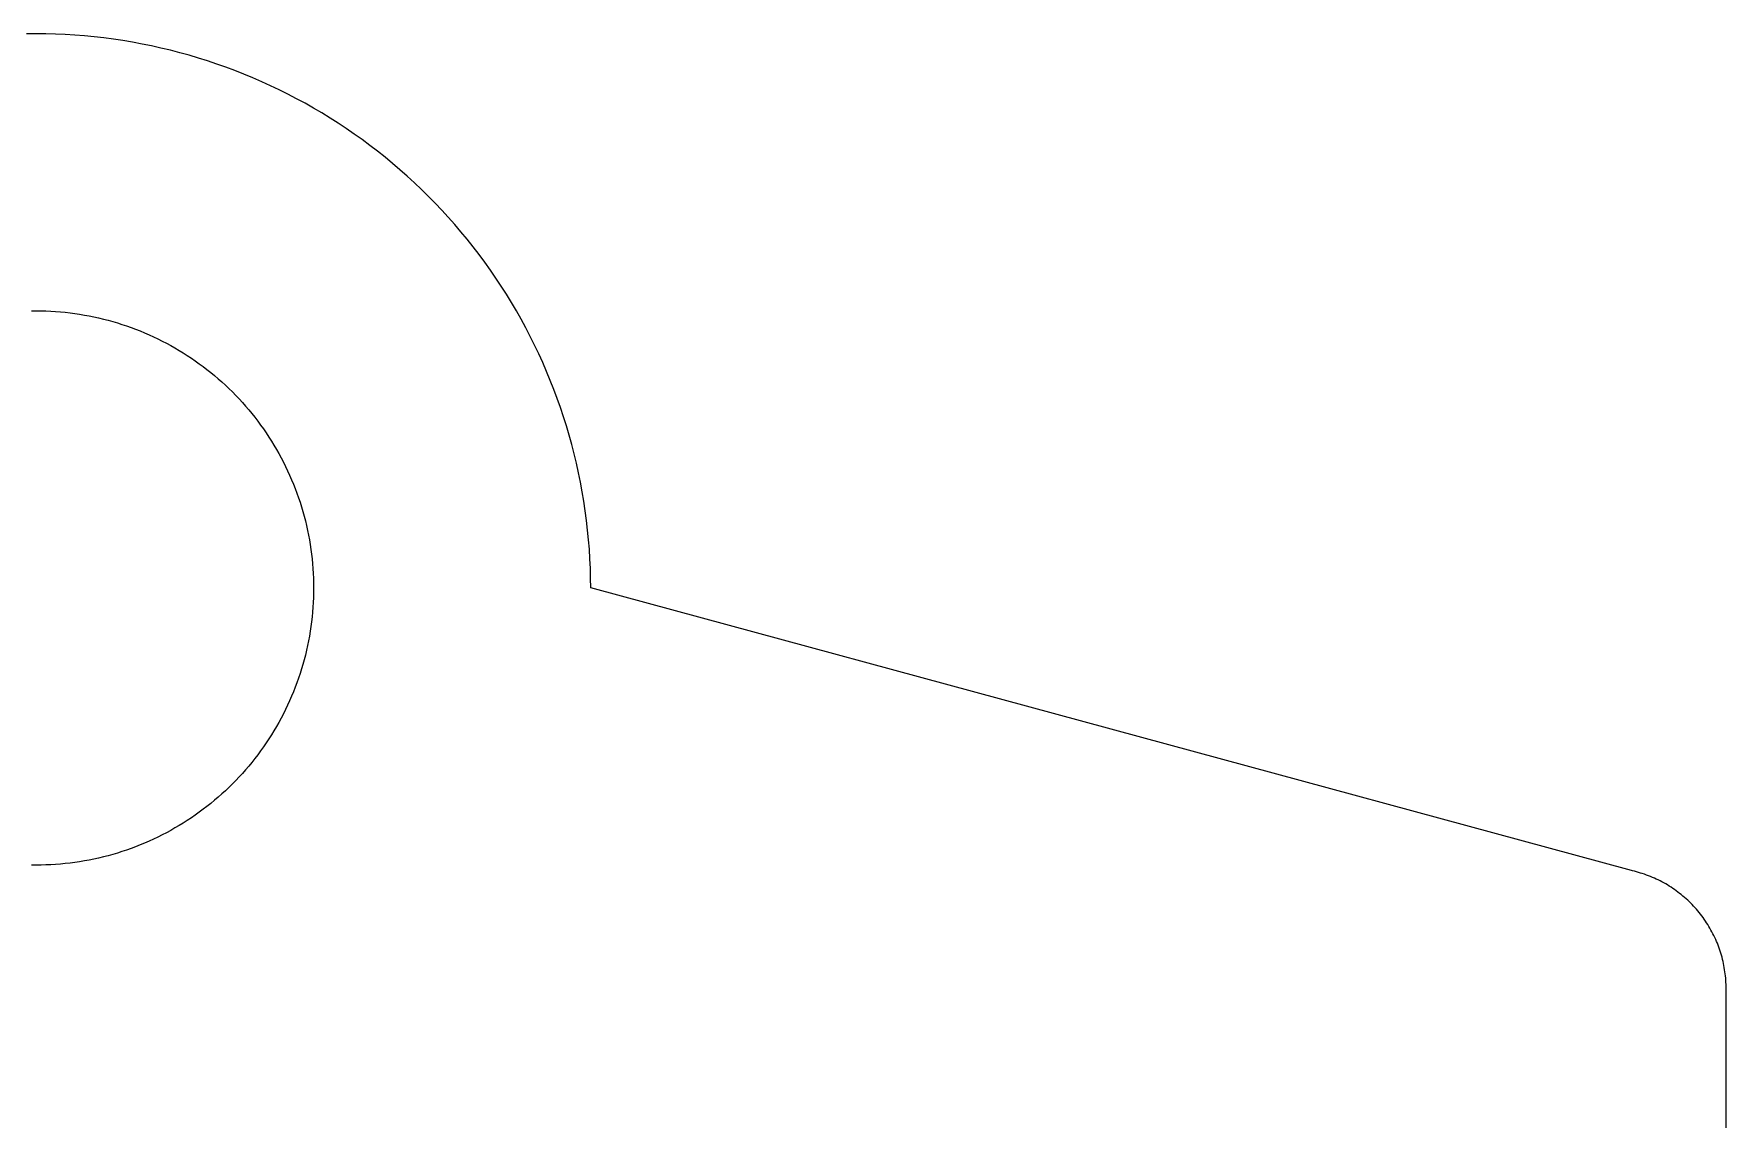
# Model space of a CAD drawing. Header units: metres. Extents: x -48.5 to 48.5, y -49.9 to 15.9.
# Drawn here: x -0.07 to 48.48, y -15.25 to 15.91 of the extents above; entities that cross this region are included whole.
import ezdxf

# ---------------------------------------------------------------- set-up
doc = ezdxf.new("R2010")
doc.units = ezdxf.units.M

msp = doc.modelspace()

# ---------------------------------------------------------------- linework, layer by layer
for p, q in [((0, 15.9055), (-0.27759, 15.9031)), ((0.27759, 15.9031), (0, 15.9055)), ((0.55508, 15.8958), (0.27759, 15.9031)), ((0.83243, 15.8837), (0.55508, 15.8958)), ((1.1095, 15.8667), (0.83243, 15.8837)), ((1.38625, 15.845), (1.1095, 15.8667)), ((1.66257, 15.8184), (1.38625, 15.845)), ((1.93839, 15.7869), (1.66257, 15.8184)), ((2.21361, 15.7507), (1.93839, 15.7869)), ((2.48816, 15.7097), (2.21361, 15.7507)), ((2.76195, 15.6638), (2.48816, 15.7097)), ((3.03491, 15.6133), (2.76195, 15.6638)), ((3.30693, 15.5579), (3.03491, 15.6133)), ((3.57796, 15.4978), (3.30693, 15.5579)), ((3.84789, 15.433), (3.57796, 15.4978)), ((4.11664, 15.3635), (3.84789, 15.433)), ((4.38414, 15.2893), (4.11664, 15.3635)), ((4.65031, 15.2105), (4.38414, 15.2893)), ((4.91507, 15.127), (4.65031, 15.2105)), ((5.17831, 15.0389), (4.91507, 15.127)), ((5.43999, 14.9463), (5.17831, 15.0389)), ((5.70001, 14.8491), (5.43999, 14.9463)), ((5.9583, 14.7473), (5.70001, 14.8491)), ((6.21477, 14.6411), (5.9583, 14.7473)), ((6.46935, 14.5304), (6.21477, 14.6411)), ((6.72195, 14.4153), (6.46935, 14.5304)), ((6.9725, 14.2958), (6.72195, 14.4153)), ((7.22093, 14.1719), (6.9725, 14.2958)), ((7.46718, 14.0437), (7.22093, 14.1719)), ((7.71114, 13.9113), (7.46718, 14.0437)), ((7.95274, 13.7746), (7.71114, 13.9113)), ((8.19193, 13.6337), (7.95274, 13.7746)), ((8.42862, 13.4886), (8.19193, 13.6337)), ((8.66275, 13.3395), (8.42862, 13.4886)), ((8.89424, 13.1862), (8.66275, 13.3395)), ((9.12302, 13.029), (8.89424, 13.1862)), ((9.34901, 12.8678), (9.12302, 13.029)), ((9.57216, 12.7027), (9.34901, 12.8678)), ((9.79239, 12.5337), (9.57216, 12.7027)), ((10.0096, 12.3609), (9.79239, 12.5337)), ((10.2238, 12.1843), (10.0096, 12.3609)), ((10.4349, 12.004), (10.2238, 12.1843)), ((10.6429, 11.8201), (10.4349, 12.004)), ((10.8475, 11.6325), (10.6429, 11.8201)), ((11.0489, 11.4415), (10.8475, 11.6325)), ((11.2469, 11.2469), (11.0489, 11.4415)), ((11.4415, 11.0489), (11.2469, 11.2469)), ((11.6325, 10.8475), (11.4415, 11.0489)), ((11.8201, 10.6429), (11.6325, 10.8475)), ((12.004, 10.4349), (11.8201, 10.6429)), ((12.1843, 10.2238), (12.004, 10.4349)), ((12.3609, 10.0096), (12.1843, 10.2238)), ((12.5337, 9.79239), (12.3609, 10.0096)), ((12.7027, 9.57216), (12.5337, 9.79239)), ((12.8678, 9.34901), (12.7027, 9.57216)), ((13.029, 9.12302), (12.8678, 9.34901)), ((13.1862, 8.89424), (13.029, 9.12302)), ((13.3395, 8.66275), (13.1862, 8.89424)), ((13.4886, 8.42862), (13.3395, 8.66275)), ((13.6337, 8.19193), (13.4886, 8.42862)), ((-0.13884, 7.95428), (0, 7.95549)), ((0, 7.95549), (0.13884, 7.95428)), ((0.13884, 7.95428), (0.27763, 7.95065)), ((0.27763, 7.95065), (0.41635, 7.9446)), ((0.41635, 7.9446), (0.55495, 7.93611)), ((0.55495, 7.93611), (0.69336, 7.92522)), ((0.69336, 7.92522), (0.83157, 7.91191)), ((0.83157, 7.91191), (0.96953, 7.89619)), ((0.96953, 7.89619), (1.10718, 7.87807)), ((1.10718, 7.87807), (1.24451, 7.85754)), ((1.24451, 7.85754), (1.38145, 7.83463)), ((1.38145, 7.83463), (1.51797, 7.80933)), ((1.51797, 7.80933), (1.65404, 7.78165)), ((1.65404, 7.78165), (1.7896, 7.75159)), ((13.7746, 7.95274), (13.6337, 8.19193)), ((13.9113, 7.71114), (13.7746, 7.95274)), ((1.7896, 7.75159), (1.92461, 7.71918)), ((1.92461, 7.71918), (2.05902, 7.68442)), ((2.05902, 7.68442), (2.19283, 7.64731)), ((2.19283, 7.64731), (2.32596, 7.60788)), ((2.32596, 7.60788), (2.45837, 7.56612)), ((2.45837, 7.56612), (2.59006, 7.52206)), ((2.59006, 7.52206), (2.72093, 7.47572)), ((2.72093, 7.47572), (2.85098, 7.42709)), ((2.85098, 7.42709), (2.98018, 7.37621)), ((2.98018, 7.37621), (3.10846, 7.32307)), ((3.10846, 7.32307), (3.23578, 7.2677)), ((14.0437, 7.46718), (13.9113, 7.71114)), ((14.1719, 7.22093), (14.0437, 7.46718)), ((3.23578, 7.2677), (3.36214, 7.21013)), ((3.36214, 7.21013), (3.48746, 7.15034)), ((3.48746, 7.15034), (3.61171, 7.08839)), ((3.61171, 7.08839), (3.73488, 7.02428)), ((3.73488, 7.02428), (3.85689, 6.95802)), ((3.85689, 6.95802), (3.97774, 6.88966)), ((3.97774, 6.88966), (4.09738, 6.81918)), ((4.09738, 6.81918), (4.21576, 6.74664)), ((14.2958, 6.9725), (14.1719, 7.22093)), ((14.4153, 6.72195), (14.2958, 6.9725)), ((4.21576, 6.74664), (4.33287, 6.67204)), ((4.33287, 6.67204), (4.44865, 6.5954)), ((4.44865, 6.5954), (4.56308, 6.51675)), ((4.56308, 6.51675), (4.67612, 6.43613)), ((4.67612, 6.43613), (4.78773, 6.35353)), ((4.78773, 6.35353), (4.89789, 6.26901)), ((14.5304, 6.46935), (14.4153, 6.72195)), ((14.6411, 6.21477), (14.5304, 6.46935)), ((4.89789, 6.26901), (5.00655, 6.18257)), ((5.00655, 6.18257), (5.11369, 6.09425)), ((5.11369, 6.09425), (5.21927, 6.00409)), ((5.21927, 6.00409), (5.32326, 5.91208)), ((5.32326, 5.91208), (5.42563, 5.81828)), ((14.7473, 5.9583), (14.6411, 6.21477)), ((14.8491, 5.70001), (14.7473, 5.9583)), ((5.42563, 5.81828), (5.52635, 5.7227)), ((5.52635, 5.7227), (5.62538, 5.62538)), ((5.62538, 5.62538), (5.7227, 5.52635)), ((5.7227, 5.52635), (5.81828, 5.42563)), ((5.81828, 5.42563), (5.91208, 5.32326)), ((14.9463, 5.43999), (14.8491, 5.70001)), ((15.0389, 5.17831), (14.9463, 5.43999)), ((5.91208, 5.32326), (6.00409, 5.21927)), ((6.00409, 5.21927), (6.09425, 5.11369)), ((6.09425, 5.11369), (6.18257, 5.00655)), ((6.18257, 5.00655), (6.26901, 4.89789)), ((6.26901, 4.89789), (6.35353, 4.78773)), ((15.127, 4.91507), (15.0389, 5.17831)), ((15.2105, 4.65031), (15.127, 4.91507)), ((6.35353, 4.78773), (6.43613, 4.67612)), ((6.43613, 4.67612), (6.51675, 4.56308)), ((6.51675, 4.56308), (6.5954, 4.44865)), ((6.5954, 4.44865), (6.67204, 4.33287)), ((15.2893, 4.38414), (15.2105, 4.65031)), ((15.3635, 4.11664), (15.2893, 4.38414)), ((6.67204, 4.33287), (6.74664, 4.21576)), ((6.74664, 4.21576), (6.81918, 4.09738)), ((6.81918, 4.09738), (6.88966, 3.97774)), ((6.88966, 3.97774), (6.95802, 3.85689)), ((15.433, 3.84789), (15.3635, 4.11664)), ((6.95802, 3.85689), (7.02428, 3.73488)), ((7.02428, 3.73488), (7.08839, 3.61171)), ((7.08839, 3.61171), (7.15034, 3.48746)), ((7.15034, 3.48746), (7.21013, 3.36214)), ((15.4978, 3.57796), (15.433, 3.84789)), ((15.5579, 3.30693), (15.4978, 3.57796)), ((7.21013, 3.36214), (7.2677, 3.23578)), ((7.2677, 3.23578), (7.32307, 3.10846)), ((7.32307, 3.10846), (7.37621, 2.98018)), ((7.37621, 2.98018), (7.42709, 2.85098)), ((15.6133, 3.03491), (15.5579, 3.30693)), ((15.6638, 2.76195), (15.6133, 3.03491)), ((7.42709, 2.85098), (7.47572, 2.72093)), ((7.47572, 2.72093), (7.52206, 2.59006)), ((7.52206, 2.59006), (7.56612, 2.45837)), ((7.56612, 2.45837), (7.60788, 2.32596)), ((15.7097, 2.48816), (15.6638, 2.76195)), ((15.7507, 2.21361), (15.7097, 2.48816)), ((7.60788, 2.32596), (7.64731, 2.19283)), ((7.64731, 2.19283), (7.68442, 2.05902)), ((7.68442, 2.05902), (7.71918, 1.92461)), ((15.7869, 1.93839), (15.7507, 2.21361)), ((7.71918, 1.92461), (7.75159, 1.7896)), ((7.75159, 1.7896), (7.78165, 1.65404)), ((7.78165, 1.65404), (7.80933, 1.51797)), ((7.80933, 1.51797), (7.83463, 1.38145)), ((15.8184, 1.66257), (15.7869, 1.93839)), ((15.845, 1.38625), (15.8184, 1.66257)), ((7.83463, 1.38145), (7.85754, 1.24451)), ((7.85754, 1.24451), (7.87807, 1.10718)), ((7.87807, 1.10718), (7.89619, 0.96953)), ((15.8667, 1.1095), (15.845, 1.38625)), ((15.8837, 0.83243), (15.8667, 1.1095)), ((7.89619, 0.96953), (7.91191, 0.83157)), ((7.91191, 0.83157), (7.92522, 0.69336)), ((7.92522, 0.69336), (7.93611, 0.55495)), ((7.93611, 0.55495), (7.9446, 0.41635)), ((15.8958, 0.55508), (15.8837, 0.83243)), ((15.9031, 0.27759), (15.8958, 0.55508)), ((7.9446, 0.41635), (7.95065, 0.27763)), ((7.95065, 0.27763), (7.95428, 0.13884)), ((7.95428, 0.13884), (7.95549, 0)), ((7.95549, 0), (7.95428, -0.13884)), ((15.9055, 0), (15.9031, 0.27759)), ((45.7681, -8.11394), (15.9055, 0)), ((7.9446, -0.41635), (7.93611, -0.55495)), ((7.95065, -0.27763), (7.9446, -0.41635)), ((7.95428, -0.13884), (7.95065, -0.27763)), ((7.89619, -0.96953), (7.87807, -1.10718)), ((7.91191, -0.83157), (7.89619, -0.96953)), ((7.92522, -0.69336), (7.91191, -0.83157)), ((7.93611, -0.55495), (7.92522, -0.69336)), ((7.83463, -1.38145), (7.80933, -1.51797)), ((7.85754, -1.24451), (7.83463, -1.38145)), ((7.87807, -1.10718), (7.85754, -1.24451)), ((7.71918, -1.92461), (7.68442, -2.05902)), ((7.75159, -1.7896), (7.71918, -1.92461)), ((7.78165, -1.65404), (7.75159, -1.7896)), ((7.80933, -1.51797), (7.78165, -1.65404)), ((7.60788, -2.32596), (7.56612, -2.45837)), ((7.64731, -2.19283), (7.60788, -2.32596)), ((7.68442, -2.05902), (7.64731, -2.19283)), ((7.42709, -2.85098), (7.37621, -2.98018)), ((7.47572, -2.72093), (7.42709, -2.85098)), ((7.52206, -2.59006), (7.47572, -2.72093)), ((7.56612, -2.45837), (7.52206, -2.59006)), ((7.21013, -3.36214), (7.15034, -3.48746)), ((7.2677, -3.23578), (7.21013, -3.36214)), ((7.32307, -3.10846), (7.2677, -3.23578)), ((7.37621, -2.98018), (7.32307, -3.10846)), ((6.95802, -3.85689), (6.88966, -3.97774)), ((7.02428, -3.73488), (6.95802, -3.85689)), ((7.08839, -3.61171), (7.02428, -3.73488)), ((7.15034, -3.48746), (7.08839, -3.61171)), ((6.67204, -4.33287), (6.5954, -4.44865)), ((6.74664, -4.21576), (6.67204, -4.33287)), ((6.81918, -4.09738), (6.74664, -4.21576)), ((6.88966, -3.97774), (6.81918, -4.09738)), ((6.35353, -4.78773), (6.26901, -4.89789)), ((6.43613, -4.67612), (6.35353, -4.78773)), ((6.51675, -4.56308), (6.43613, -4.67612)), ((6.5954, -4.44865), (6.51675, -4.56308)), ((5.91208, -5.32326), (5.81828, -5.42563)), ((6.00409, -5.21927), (5.91208, -5.32326)), ((6.09425, -5.11369), (6.00409, -5.21927)), ((6.18257, -5.00655), (6.09425, -5.11369)), ((6.26901, -4.89789), (6.18257, -5.00655)), ((5.42563, -5.81828), (5.32326, -5.91208)), ((5.52635, -5.7227), (5.42563, -5.81828)), ((5.62538, -5.62538), (5.52635, -5.7227)), ((5.7227, -5.52635), (5.62538, -5.62538)), ((5.81828, -5.42563), (5.7227, -5.52635)), ((4.89789, -6.26901), (4.78773, -6.35353)), ((5.00655, -6.18257), (4.89789, -6.26901)), ((5.11369, -6.09425), (5.00655, -6.18257)), ((5.21927, -6.00409), (5.11369, -6.09425)), ((5.32326, -5.91208), (5.21927, -6.00409)), ((4.21576, -6.74664), (4.09738, -6.81918)), ((4.33287, -6.67204), (4.21576, -6.74664)), ((4.44865, -6.5954), (4.33287, -6.67204)), ((4.56308, -6.51675), (4.44865, -6.5954)), ((4.67612, -6.43613), (4.56308, -6.51675)), ((4.78773, -6.35353), (4.67612, -6.43613)), ((3.23578, -7.2677), (3.10846, -7.32307)), ((3.36214, -7.21013), (3.23578, -7.2677)), ((3.48746, -7.15034), (3.36214, -7.21013)), ((3.61171, -7.08839), (3.48746, -7.15034)), ((3.73488, -7.02428), (3.61171, -7.08839)), ((3.85689, -6.95802), (3.73488, -7.02428)), ((3.97774, -6.88966), (3.85689, -6.95802)), ((4.09738, -6.81918), (3.97774, -6.88966)), ((1.7896, -7.75159), (1.65404, -7.78165)), ((1.92461, -7.71918), (1.7896, -7.75159)), ((2.05902, -7.68442), (1.92461, -7.71918)), ((2.19283, -7.64731), (2.05902, -7.68442)), ((2.32596, -7.60788), (2.19283, -7.64731)), ((2.45837, -7.56612), (2.32596, -7.60788)), ((2.59006, -7.52206), (2.45837, -7.56612)), ((2.72093, -7.47572), (2.59006, -7.52206)), ((2.85098, -7.42709), (2.72093, -7.47572)), ((2.98018, -7.37621), (2.85098, -7.42709)), ((3.10846, -7.32307), (2.98018, -7.37621)), ((0, -7.95549), (-0.13884, -7.95428)), ((0.13884, -7.95428), (0, -7.95549)), ((0.27763, -7.95065), (0.13884, -7.95428)), ((0.41635, -7.9446), (0.27763, -7.95065)), ((0.55495, -7.93611), (0.41635, -7.9446)), ((0.69336, -7.92522), (0.55495, -7.93611)), ((0.83157, -7.91191), (0.69336, -7.92522)), ((0.96953, -7.89619), (0.83157, -7.91191)), ((1.10718, -7.87807), (0.96953, -7.89619)), ((1.24451, -7.85754), (1.10718, -7.87807)), ((1.38145, -7.83463), (1.24451, -7.85754)), ((1.51797, -7.80933), (1.38145, -7.83463)), ((1.65404, -7.78165), (1.51797, -7.80933)), ((45.7906, -8.11893), (45.7681, -8.11394)), ((45.8495, -8.13307), (45.7906, -8.11893)), ((45.9081, -8.14822), (45.8495, -8.13307)), ((45.9665, -8.16441), (45.9081, -8.14822)), ((46.0245, -8.18161), (45.9665, -8.16441)), ((46.0705, -8.19611), (46.0245, -8.18161)), ((46.14, -8.215), (46.0705, -8.19611)), ((46.1394, -8.21895), (46.14, -8.215)), ((46.1968, -8.23926), (46.1394, -8.21895)), ((46.2535, -8.26047), (46.1968, -8.23926)), ((46.3099, -8.28267), (46.2535, -8.26047)), ((46.3658, -8.30585), (46.3099, -8.28267)), ((46.4214, -8.32999), (46.3658, -8.30585)), ((46.4765, -8.3551), (46.4214, -8.32999)), ((46.5311, -8.38118), (46.4765, -8.3551)), ((46.5853, -8.4082), (46.5311, -8.38118)), ((46.6391, -8.43616), (46.5853, -8.4082)), ((46.6923, -8.46506), (46.6391, -8.43616)), ((46.745, -8.49489), (46.6923, -8.46506)), ((46.7972, -8.52562), (46.745, -8.49489)), ((46.8488, -8.55727), (46.7972, -8.52562)), ((46.8999, -8.5898), (46.8488, -8.55727)), ((46.9504, -8.62323), (46.8999, -8.5898)), ((47.0003, -8.65753), (46.9504, -8.62323)), ((47.0496, -8.6927), (47.0003, -8.65753)), ((47.0983, -8.72873), (47.0496, -8.6927)), ((47.1463, -8.76559), (47.0983, -8.72873)), ((47.1937, -8.8033), (47.1463, -8.76559)), ((47.2405, -8.84181), (47.1937, -8.8033)), ((47.2865, -8.88115), (47.2405, -8.84181)), ((47.3319, -8.92128), (47.2865, -8.88115)), ((47.3765, -8.96219), (47.3319, -8.92128)), ((47.4205, -9.00388), (47.3765, -8.96219)), ((47.4637, -9.04633), (47.4205, -9.00388)), ((47.5061, -9.08952), (47.4637, -9.04633)), ((47.5478, -9.13345), (47.5061, -9.08952)), ((47.5887, -9.17812), (47.5478, -9.13345)), ((47.6288, -9.22346), (47.5887, -9.17812)), ((47.6682, -9.26952), (47.6288, -9.22346)), ((47.7067, -9.31625), (47.6682, -9.26952)), ((47.7444, -9.36365), (47.7067, -9.31625)), ((47.7812, -9.4117), (47.7444, -9.36365)), ((47.8173, -9.46037), (47.7812, -9.4117)), ((47.8524, -9.50969), (47.8173, -9.46037)), ((47.8867, -9.55959), (47.8524, -9.50969)), ((47.9202, -9.61009), (47.8867, -9.55959)), ((47.9527, -9.66118), (47.9202, -9.61009)), ((47.9844, -9.71281), (47.9527, -9.66118)), ((48.0151, -9.765), (47.9844, -9.71281)), ((48.0449, -9.8177), (48.0151, -9.765)), ((48.0738, -9.87093), (48.0449, -9.8177)), ((48.1018, -9.92465), (48.0738, -9.87093)), ((48.1288, -9.97885), (48.1018, -9.92465)), ((48.1549, -10.0335), (48.1288, -9.97885)), ((48.18, -10.0886), (48.1549, -10.0335)), ((48.2041, -10.1441), (48.18, -10.0886)), ((48.2273, -10.2001), (48.2041, -10.1441)), ((48.2495, -10.2565), (48.2273, -10.2001)), ((48.2707, -10.3132), (48.2495, -10.2565)), ((48.2909, -10.3703), (48.2707, -10.3132)), ((48.3102, -10.4277), (48.2909, -10.3703)), ((48.3284, -10.4855), (48.3102, -10.4277)), ((48.3456, -10.5435), (48.3284, -10.4855)), ((48.3618, -10.6019), (48.3456, -10.5435)), ((48.3769, -10.6605), (48.3618, -10.6019)), ((48.3911, -10.7194), (48.3769, -10.6605)), ((48.4042, -10.7785), (48.3911, -10.7194)), ((48.4162, -10.8379), (48.4042, -10.7785)), ((48.4273, -10.8974), (48.4162, -10.8379)), ((48.4373, -10.9572), (48.4273, -10.8974)), ((48.4462, -11.0171), (48.4373, -10.9572)), ((48.4541, -11.0771), (48.4462, -11.0171)), ((48.461, -11.1373), (48.4541, -11.0771)), ((48.4668, -11.1976), (48.461, -11.1373)), ((48.4715, -11.2579), (48.4668, -11.1976)), ((48.4752, -11.3184), (48.4715, -11.2579)), ((48.4779, -11.3789), (48.4752, -11.3184)), ((48.4795, -11.4394), (48.4779, -11.3789)), ((48.48, -11.5), (48.4795, -11.4394)), ((48.4799, -11.51), (48.48, -11.5)), ((48.48, -11.51), (48.4799, -11.51)), ((48.48, -37.51), (48.48, -11.51))]:
    msp.add_line(p, q)

doc.saveas('drawing.dxf')
